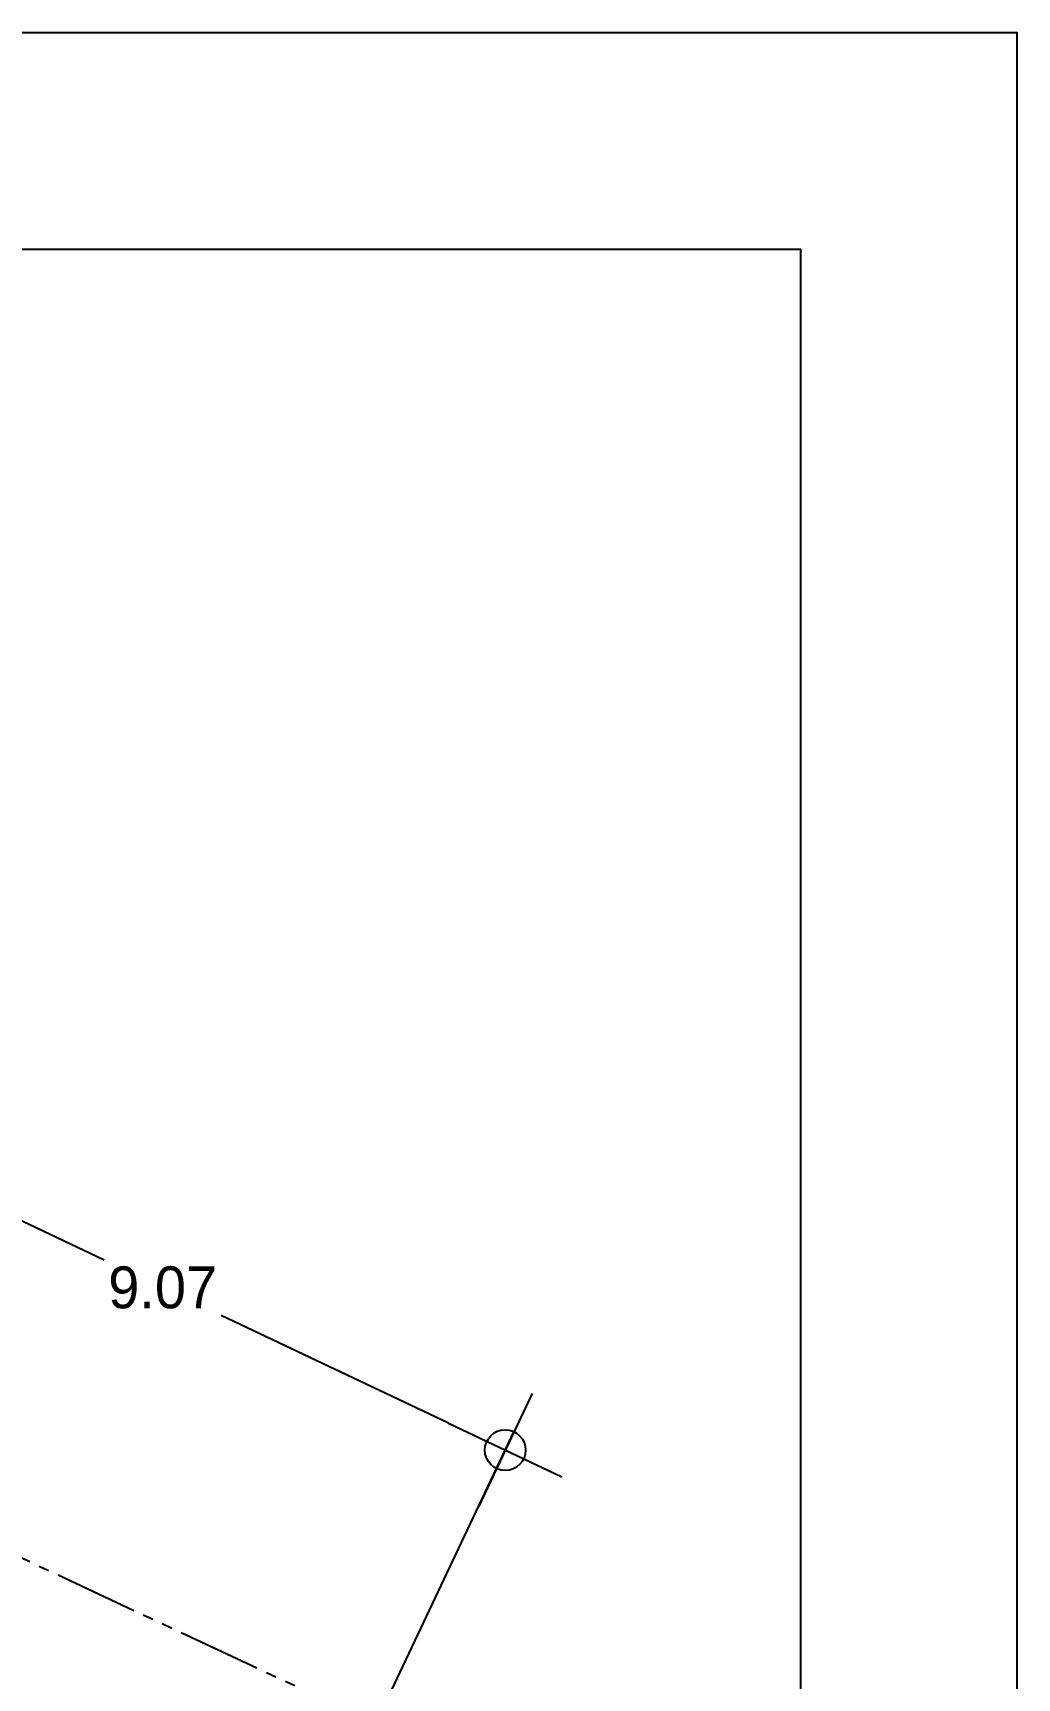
# Model space of a CAD drawing. Header units: inches. Extents: x -1366 to 1207, y -585 to 2554.
# Drawn here: x 413.72 to 425.49, y 2038.33 to 2058 of the extents above; entities that cross this region are included whole.
import ezdxf

# ---------------------------------------------------------------- set-up
doc = ezdxf.new("R2010")
doc.units = ezdxf.units.IN
doc.header["$MEASUREMENT"] = 0
doc.header["$PDSIZE"] = 0.05
doc.linetypes.add('HOTWR', pattern=[1.625, 1, -0.125, 0.125, -0.125, 0.125, -0.125])
doc.layers.get('DEFPOINTS').update_dxf_attribs({"linetype": 'CONTINUOUS'})
doc.layers.add('Bodr A3', color=13, linetype='CONTINUOUS', plot=False)
for name, color, linetype in [('DIM', 7, 'CONTINUOUS'), ('HEAD', 7, 'CONTINUOUS'), ('Layout', 6, 'HOTWR')]:
    doc.layers.add(name, color=color, linetype=linetype)
doc.styles.add('style10', font='THSarabun.ttf')
doc.dimstyles.new('C-CC100', dxfattribs={"dimtxt": 0.225, "dimasz": 0.15, "dimexe": 0.25, "dimexo": 0, "dimgap": 0.09, "dimtad": 1, "dimtih": 1, "dimtoh": 1, "dimzin": 0, "dimdsep": 46, "dimtxsty": 'style10', "dimblk1": 'B-2', "dimblk2": 'B-2', "dimsah": 1, "dimcen": 0.09, "dimdle": 0.18, "dimclrd": 1, "dimclre": 7, "dimclrt": 2, "dimadec": 0, "dimazin": 0, "dimtfac": 1, "dimtix": 1, "dimtmove": 2, "dimatfit": 3, "dimldrblk": 'B-2', "dimfxl": 1, "dimtolj": 1, "dimtzin": 0, "dimarcsym": 0})

# ---------------------------------------------------------------- blocks, each defined once
blk = doc.blocks.new('B-2')
at = {"layer": 'DIM', "color": 2}
blk.add_line((0, 1), (0, -1), dxfattribs=at)
at = {"layer": 'DIM'}
blk.add_line((-1, 0), (1, 0), dxfattribs=at)
at = {"layer": 'DIM', "color": 2}
blk.add_circle((0, 0), 0.325, dxfattribs=at)
blk = doc.blocks.new('*D796')
at = {"layer": 'DEFPOINTS', "color": 0, "transparency": 16777216}
for p in [(409.603, 2041.631), (419.367, 2041.058), (417.819, 2037.791)]:
    blk.add_point(p, dxfattribs=at)
at = {"layer": 'DIM', "color": 7, "lineweight": -2, "transparency": 16777216}
for p, q in [((409.603, 2041.631), (411.279, 2045.168)), ((417.819, 2037.791), (419.474, 2041.284))]:
    blk.add_line(p, q, dxfattribs=at)
at = {"layer": 'DIM', "color": 1, "lineweight": -2, "transparency": 16777216}
for p, q in [((411.85, 2044.62), (414.571, 2043.331)), ((418.689, 2041.379), (415.969, 2042.669))]:
    blk.add_line(p, q, dxfattribs=at)
at = {"layer": 'DIM', "color": 1, "lineweight": -2, "transparency": 16777216, "xscale": 0.75, "yscale": 0.75, "zscale": 0.75}
for p, rotation in [((411.172, 2044.942), 154.6439764711203), ((419.367, 2041.058), 334.6439764711203)]:
    blk.add_blockref('B-2', p, dxfattribs=dict(at, rotation=rotation))
at = {"layer": 'DIM', "color": 2, "transparency": 16777216, "insert": (415.27, 2043), "char_height": 0.5, "attachment_point": 5, "style": 'style10'}
blk.add_mtext('\\A1;9.07', dxfattribs=at)

msp = doc.modelspace()

# ---------------------------------------------------------------- linework, layer by layer
at = {"layer": 'Bodr A3'}
msp.add_lwpolyline([(316.8345, 1981.1631), (425.4885, 1981.1631), (425.4885, 2057.997), (316.8345, 2057.997)], close=True, dxfattribs=at)
at = {"layer": 'HEAD', "color": 5}
msp.add_lwpolyline([(319.4015, 1989.099), (422.9015, 1989.099), (422.9015, 2055.41), (319.4015, 2055.41)], close=True, dxfattribs=at)
at = {"layer": 'Layout'}
msp.add_lwpolyline([(388.8229, 2049.7993), (409.6034, 2041.631), (417.8187, 2037.7907), (399.3538, 1999.9812), (374.9876, 2007.7898)], close=True, dxfattribs=at)

# ---------------------------------------------------------------- dimensions: what is measured, and where the dimension line sits
at = {"layer": 'DIM'}
dim = msp.add_linear_dim(base=(419.3672, 2041.0581), p1=(409.6034, 2041.631), p2=(417.8187, 2037.7907), angle=154.64398, dimstyle='C-CC100', override={"dimtxt": 0.5, "dimasz": 0.75}, dxfattribs=at)
dim.commit()
dim.dimension.update_dxf_attribs({"geometry": '*D796', "text_midpoint": (415.2697, 2042.9999)})

doc.saveas('drawing.dxf')
